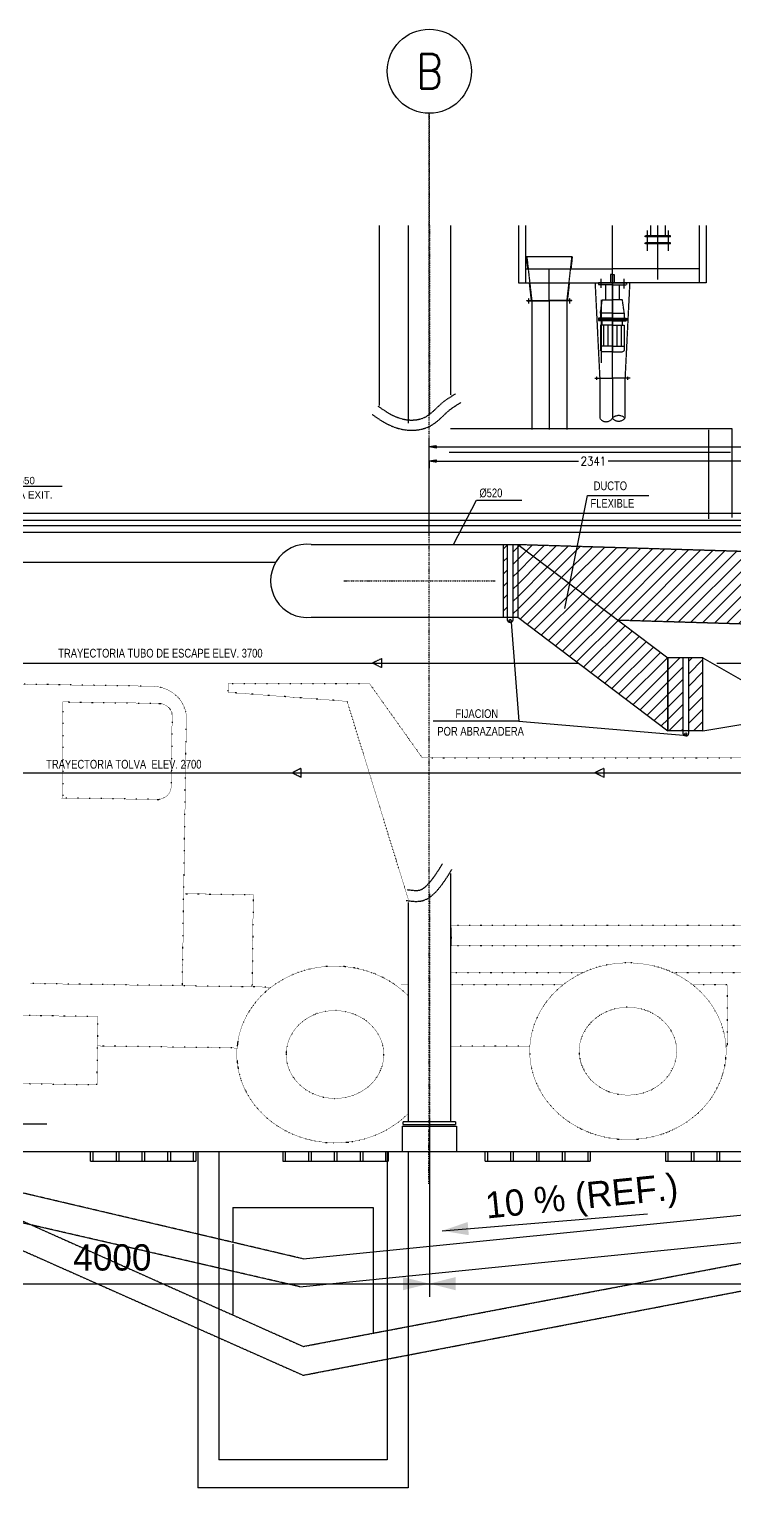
# Model space of a CAD drawing. Extents: x -326402 to 5111156, y -86404 to 1223589.
# Drawn here: x -56351 to -51320, y -40264 to -29859 of the extents above; entities that cross this region are included whole.
import ezdxf
from ezdxf.enums import TextEntityAlignment as Align

# ---------------------------------------------------------------- set-up
doc = ezdxf.new("R2010")
doc.units = 0
doc.header["$LTSCALE"] = 0.5
doc.header["$MEASUREMENT"] = 0
doc.header["$PDMODE"] = 1
for name, pattern in [('ACAD_ISO07W100', [3, 0, -3]), ('CENTER', [2, 1.25, -0.25, 0.25, -0.25]), ('DASHDOT', [25.4, 12.7, -6.35, 0, -6.35]), ('HIDDEN', [9.525, 6.35, -3.175])]:
    doc.linetypes.add(name, pattern=pattern)
for name, color, linetype in [('47', 7, 'Continuous'), ('48', 7, 'Continuous'), ('51', 7, 'Continuous'), ('52', 1, 'Continuous'), ('55', 7, 'Continuous'), ('BCO', 4, 'Continuous'), ('Eje', 1, 'DASHDOT'), ('Texto', 2, 'Continuous'), ('truck', 7, 'ACAD_ISO07W100')]:
    doc.layers.add(name, color=color, linetype=linetype)
doc.styles.add('ROMANS', font='ROMANS.shx', dxfattribs={"width": 0.85})
doc.dimstyles.new('dimescala 25', dxfattribs={"dimscale": 0, "dimtxt": 62.5, "dimasz": 50, "dimexe": 50, "dimexo": 1, "dimgap": 20, "dimtad": 0, "dimtih": 1, "dimtoh": 1, "dimdec": 0, "dimlfac": -1, "dimzin": 4, "dimdsep": 46, "dimtxsty": 'ROMANS', "dimblk": 'PRCLFILL', "dimcen": 0, "dimclrd": 1, "dimclre": 1, "dimclrt": 1, "dimadec": 4, "dimazin": 3, "dimtfac": 1, "dimtdec": 0, "dimtofl": 0, "dimtmove": 0, "dimatfit": 3, "dimldrblk": 'PRCLFILL', "dimfxl": 0, "dimtolj": 1, "dimtzin": 4, "dimarcsym": 0})
doc.dimstyles.get("Standard").update_dxf_attribs({"dimtxt": 0.1, "dimasz": 0.1, "dimexe": 0.18, "dimexo": 0.0625, "dimgap": 0.09, "dimtad": 0, "dimtih": 1, "dimtoh": 1, "dimdec": 4, "dimzin": 0, "dimdsep": 46, "dimtxsty": 'Standard', "dimcen": 0.09, "dimadec": 0, "dimazin": 0, "dimtfac": 1, "dimtdec": 4, "dimtofl": 0, "dimtmove": 0, "dimatfit": 3, "dimfxl": 0, "dimtolj": 1, "dimtzin": 0, "dimarcsym": 0})
pattern_1 = [(45, (599723.583, -141279.92), (-44.194174, 44.194174), [])]

# ---------------------------------------------------------------- blocks, each defined once
blk = doc.blocks.new('017')
at = {"layer": '55', "color": 7, "linetype": 'Continuous'}
for p, q in [((0, 2.5), (0, 8.8375)), ((27.3625, 8.8375), (0, 8.8375)), ((0, 0), (-2.5, 2.5)), ((-2.5, 2.5), (0, 2.5))]:
    blk.add_line(p, q, dxfattribs=at)
for points in [[(0, 0), (0, 2.5), (2.5, 2.5), (0, 0)], [(0, 2.5), (2.5, 2.5), (0, 0), (0, 2.5)]]:
    blk.add_lwpolyline(points, close=True, dxfattribs=at)
for tag in ['TAG00', 'TAG10']:
    blk.add_attdef(tag, text='', height=2.5, dxfattribs=at).set_placement((0, 0), align=Align.MIDDLE)
blk = doc.blocks.new('PRCLFILL')
at = {"ltscale": 20}
for p, q in [((-1, 0.17), (0, 0)), ((-1, -0.17), (-1, 0.17)), ((0, 0), (-1, -0.17))]:
    blk.add_line(p, q, dxfattribs=at)
at = {"color": 0, "ltscale": 20}
for p, q in [((-1, 0.15), (-0.87, 0.15)), ((-1, 0.1), (-0.57, 0.1)), ((-1, 0.05), (-0.27, 0.05)), ((-1, 0), (-0.03, 0)), ((-1, -0.05), (-0.33, -0.05)), ((-1, -0.1), (-0.63, -0.1)), ((-1, -0.15), (-0.93, -0.15))]:
    blk.add_line(p, q, dxfattribs=at)
blk = doc.blocks.new('*D50')
at = {"layer": 'BCO', "color": 1, "linetype": 'Continuous', "lineweight": -2}
for p, q in [((-53499, -33472), (-53499, -32789)), ((-53449, -32839), (-49669, -32839)), ((-47128, -32839), (-49444, -32839)), ((-47078, -33473), (-47078, -32789))]:
    blk.add_line(p, q, dxfattribs=at)
at = {"layer": 'Defpoints', "color": 0, "linetype": 'Continuous'}
for p in [(-53499, -32839), (-53499, -33473), (-47078, -33474)]:
    blk.add_point(p, dxfattribs=at)
at = {"layer": 'BCO', "color": 1, "linetype": 'Continuous', "lineweight": -2, "xscale": 50, "yscale": 50, "zscale": 50, "rotation": 180}
blk.add_blockref('PRCLFILL', (-53499, -32839), dxfattribs=at)
at = {"layer": 'BCO', "color": 1, "linetype": 'Continuous', "lineweight": -2, "xscale": 50, "yscale": 50, "zscale": 50}
blk.add_blockref('PRCLFILL', (-47078, -32839), dxfattribs=at)
at = {"layer": 'BCO', "color": 1, "linetype": 'Continuous', "insert": (-49557, -32839), "char_height": 62.5, "attachment_point": 5, "style": 'ROMANS'}
blk.add_mtext('\\A1;6422', dxfattribs=at)
blk = doc.blocks.new('*D53')
at = {"layer": 'BCO', "color": 1, "linetype": 'Continuous', "lineweight": -2}
for p, q in [((-53499, -32940), (-53499, -32990)), ((-53449, -32940), (-52434, -32940)), ((-51208, -32940), (-52222, -32940)), ((-51158, -32939), (-51158, -32890))]:
    blk.add_line(p, q, dxfattribs=at)
at = {"layer": 'Defpoints', "color": 0, "linetype": 'Continuous'}
for p in [(-53499, -32939), (-53499, -32940), (-51158, -32940)]:
    blk.add_point(p, dxfattribs=at)
at = {"layer": 'BCO', "color": 1, "linetype": 'Continuous', "lineweight": -2, "xscale": 50, "yscale": 50, "zscale": 50, "rotation": 180}
blk.add_blockref('PRCLFILL', (-53499, -32940), dxfattribs=at)
at = {"layer": 'BCO', "color": 1, "linetype": 'Continuous', "lineweight": -2, "xscale": 50, "yscale": 50, "zscale": 50}
blk.add_blockref('PRCLFILL', (-51158, -32940), dxfattribs=at)
at = {"layer": 'BCO', "color": 1, "linetype": 'Continuous', "insert": (-52328, -32940), "char_height": 62.5, "attachment_point": 5, "style": 'ROMANS'}
blk.add_mtext('\\A1;2341', dxfattribs=at)

msp = doc.modelspace()

# ---------------------------------------------------------------- hatches: boundary and pattern name
at = {"layer": 'BCO', "linetype": 'Continuous'}
h = msp.add_hatch(dxfattribs=at)
h.set_pattern_fill('ANSI31', color=1, scale=500, style=0)
h.set_pattern_definition(pattern_1)
h.paths.add_polyline_path([(-52967.8, -34054.3), (-52942, -34054.3), (-52942, -33534.3), (-52967.8, -33534.3)])
h.paths.add_polyline_path([(-52867.8, -33534.3), (-52899.5, -33534.3), (-52899.5, -34054.3), (-52867.8, -34054.3)])
h = msp.add_hatch(dxfattribs=at)
h.set_pattern_fill('ANSI31', color=1, scale=500, style=0)
h.set_pattern_definition(pattern_1)
h.paths.add_polyline_path([(-52867.8, -33534.3), (-52867.8, -34054.3), (-51797.7, -34864), (-51797.7, -34344)])
at = {"layer": 'BCO', "linetype": 'HIDDEN'}
h = msp.add_hatch(dxfattribs=at)
h.set_pattern_fill('ANSI31', color=8, scale=500, style=0)
h.set_pattern_definition(pattern_1)
h.paths.add_polyline_path([(-52867.8, -33534.3), (-52152.2, -34075.8), (-51182.7, -34104.9), (-51182.7, -33584.9)])
at = {"layer": 'BCO', "linetype": 'Continuous'}
h = msp.add_hatch(dxfattribs=at)
h.set_pattern_fill('ANSI31', color=1, scale=500, style=0)
h.set_pattern_definition(pattern_1)
h.paths.add_polyline_path([(-51797.7, -34864), (-51690.9, -34864), (-51690.9, -34344), (-51797.7, -34344)])
h.paths.add_polyline_path([(-51648.4, -34864), (-51547.7, -34864), (-51547.7, -34344), (-51648.4, -34344)])

# ---------------------------------------------------------------- linework, layer by layer
at = {"color": 6, "linetype": 'Continuous'}
msp.add_line((-51522.7, -31260.3), (-51522.7, -31668), dxfattribs=at)
at = {"layer": '47', "color": 8, "linetype": 'HIDDEN'}
for p, q in [((-53854.9, -31260.3), (-53854.9, -32543.7)), ((-53647.7, -31260.3), (-53647.7, -32669)), ((-53347.7, -31260.3), (-53347.7, -32468)), ((-52862.7, -31260.3), (-52862.7, -31668)), ((-52812.7, -31260.3), (-52812.7, -31668)), ((-52192.7, -32348), (-52192.7, -31260.3)), ((-51942.7, -31440.3), (-51942.7, -31296.2)), ((-51920.4, -31260.3), (-51920.4, -31334)), ((-51867.7, -31344), (-51867.7, -31260.3)), ((-51867.7, -31645.8), (-51867.7, -31260.3)), ((-51815.1, -31260.3), (-51815.1, -31334)), ((-51792.7, -31440.3), (-51792.7, -31296.2)), ((-51572.7, -31260.3), (-51572.7, -31668)), ((-51957.7, -31340), (-51957.7, -31334)), ((-51777.7, -31334), (-51957.7, -31334)), ((-51777.7, -31340), (-51957.7, -31340)), ((-51957.7, -31390), (-51957.7, -31384)), ((-51777.7, -31384), (-51957.7, -31384)), ((-51777.7, -31390), (-51957.7, -31390)), ((-51777.7, -31340), (-51777.7, -31334)), ((-51777.7, -31390), (-51777.7, -31384)), ((-52478.7, -31483), (-52806.8, -31483)), ((-52806.8, -31483), (-52797.2, -31568)), ((-52802.7, -31483), (-52767.7, -31794)), ((-52482.7, -31483), (-52517.7, -31794)), ((-52478.7, -31483), (-52488.3, -31568)), ((-52812.7, -31568), (-52400.7, -31568)), ((-52642.7, -31798), (-52642.7, -31568)), ((-52400.7, -31568), (-52192.7, -31568)), ((-52206.7, -31608), (-52206.7, -31668)), ((-52192.7, -31608), (-52206.7, -31608)), ((-51984.7, -31568), (-52192.7, -31568)), ((-52192.7, -31608), (-52192.7, -32160)), ((-52192.7, -31608), (-52178.7, -31608)), ((-52178.7, -31608), (-52178.7, -31668)), ((-51572.7, -31568), (-51984.7, -31568)), ((-52862.7, -31668), (-52192.7, -31668)), ((-52785.9, -31668), (-52771.7, -31794.4)), ((-52499.5, -31668), (-52513.8, -31794.4)), ((-52316.3, -31668), (-52282.7, -32348)), ((-52292.7, -31668), (-52292.7, -31682)), ((-52192.7, -31668), (-52292.7, -31668)), ((-52192.7, -31682), (-52292.7, -31682)), ((-52275.2, -31640.2), (-52275.2, -31705.3)), ((-52241.6, -31682), (-52241.6, -31790)), ((-52192.7, -31668), (-52092.7, -31668)), ((-51522.7, -31668), (-52192.7, -31668)), ((-52192.7, -31682), (-52092.7, -31682)), ((-52143.9, -31682), (-52143.9, -31790)), ((-52110.2, -31640.2), (-52110.2, -31708)), ((-52069.2, -31668), (-52102.7, -32348)), ((-52092.7, -31668), (-52092.7, -31682)), ((-52803.7, -31794), (-52642.7, -31794)), ((-52803.7, -31798), (-52803.7, -31794)), ((-52803.7, -31798), (-52642.7, -31798)), ((-52794.2, -31798), (-52794.2, -31794)), ((-52788.7, -31815.7), (-52788.7, -31777.1)), ((-52783.2, -31794), (-52783.2, -31798)), ((-52767.7, -31794), (-52767.7, -32714)), ((-52642.7, -31794), (-52642.7, -32714)), ((-52481.7, -31794), (-52642.7, -31794)), ((-52481.7, -31798), (-52642.7, -31798)), ((-52517.7, -31794), (-52517.7, -32714)), ((-52502.2, -31794), (-52502.2, -31798)), ((-52496.7, -31815.7), (-52496.7, -31777.1)), ((-52491.2, -31798), (-52491.2, -31794)), ((-52481.7, -31798), (-52481.7, -31794)), ((-52277.9, -31885), (-52264.6, -31790)), ((-52272.7, -31789), (-52272.7, -32239)), ((-52264.6, -31790), (-52192.7, -31790)), ((-52120.9, -31790), (-52192.7, -31790)), ((-52107.6, -31885), (-52120.9, -31790)), ((-52292.7, -31920), (-52292.7, -31940)), ((-52192.7, -31920), (-52292.7, -31920)), ((-52192.7, -31930), (-52292.7, -31930)), ((-52192.7, -31940), (-52292.7, -31940)), ((-52277.9, -31885), (-52277.9, -31920)), ((-52192.7, -31885), (-52277.9, -31885)), ((-52265.1, -31969.3), (-52265.1, -31940)), ((-52192.7, -31885), (-52107.6, -31885)), ((-52192.7, -31920), (-52092.7, -31920)), ((-52192.7, -31930), (-52092.7, -31930)), ((-52192.7, -31940), (-52092.7, -31940)), ((-52120.4, -31969.3), (-52120.4, -31940)), ((-52107.6, -31885), (-52107.6, -31920)), ((-52092.7, -31920), (-52092.7, -31940)), ((-52277.7, -31969.3), (-52277.7, -32145)), ((-52192.7, -31969.3), (-52277.7, -31969.3)), ((-52256, -31969.3), (-52256, -32120)), ((-52224.7, -31969.3), (-52224.7, -32120)), ((-52192.7, -31969.3), (-52107.7, -31969.3)), ((-52160.8, -31969.3), (-52160.8, -32120)), ((-52129.5, -31969.3), (-52129.5, -32120)), ((-52107.7, -31969.3), (-52107.7, -32145)), ((-52192.7, -32120), (-52277.7, -32120)), ((-52192.7, -32120), (-52107.7, -32120)), ((-52192.7, -32160), (-52262.7, -32160)), ((-52192.7, -32160), (-52122.7, -32160)), ((-52318.7, -32348), (-52192.7, -32348)), ((-52303.7, -32361.5), (-52303.7, -32336)), ((-52282.7, -32344), (-52282.7, -32633.7)), ((-52192.7, -32344), (-52192.7, -32633.7)), ((-52066.7, -32348), (-52192.7, -32348)), ((-52102.7, -32344), (-52102.7, -32633.7)), ((-52081.7, -32361.5), (-52081.7, -32336)), ((-53347.7, -32707.6), (-51340.3, -32707.6)), ((-51508.3, -32716.9), (-51508.3, -33351.9)), ((-51340.3, -32707.6), (-51340.3, -33342.5)), ((-53357.1, -32875.7), (-51349.6, -32875.7)), ((-54594.5, -33664), (-57094.9, -33664)), ((-53347.7, -35881.6), (-53347.7, -37652.3)), ((-53647.7, -36088.5), (-53647.7, -37652.3)), ((-53688.5, -37864), (-53688.5, -37684.1)), ((-53688.5, -37684.1), (-53304.8, -37684.1)), ((-53304.8, -37684.1), (-53304.8, -37864)), ((-57884.8, -37864), (-47311.1, -37864)), ((-55915.6, -37864), (-55163.2, -37864)), ((-55915.6, -37864), (-55915.6, -37935.4)), ((-55897, -37864), (-55897, -37935.4)), ((-55731.4, -37864), (-55731.4, -37935.4)), ((-55712.8, -37864), (-55712.8, -37935.4)), ((-55547.8, -37864), (-55547.8, -37935.4)), ((-55529.2, -37864), (-55529.2, -37935.4)), ((-55363.6, -37864), (-55363.6, -37935.4)), ((-55344.4, -37864), (-55344.4, -37935.4)), ((-55181.8, -37864), (-55181.8, -37935.4)), ((-55163.2, -37864), (-55163.2, -37935.4)), ((-55147.7, -37864), (-55147.7, -38661.6)), ((-54997.7, -37864), (-54997.7, -38693.6)), ((-54543.2, -37864), (-53790.8, -37864)), ((-54543.2, -37864), (-54543.2, -37935.4)), ((-54524.6, -37864), (-54524.6, -37935.4)), ((-54359, -37864), (-54359, -37935.4)), ((-54340.4, -37864), (-54340.4, -37935.4)), ((-54175.4, -37864), (-54175.4, -37935.4)), ((-54156.8, -37864), (-54156.8, -37935.4)), ((-53991.2, -37864), (-53991.2, -37935.4)), ((-53972, -37864), (-53972, -37935.4)), ((-53809.4, -37864), (-53809.4, -37935.4)), ((-53797.7, -37864), (-53797.7, -38765.7)), ((-53790.8, -37864), (-53790.8, -37935.4)), ((-53647.7, -37864), (-53647.7, -38749.7)), ((-53102.2, -37864), (-52349.8, -37864)), ((-53102.2, -37864), (-53102.2, -37935.4)), ((-53083.6, -37864), (-53083.6, -37935.4)), ((-52918, -37864), (-52918, -37935.4)), ((-52899.4, -37864), (-52899.4, -37935.4)), ((-52734.4, -37864), (-52734.4, -37935.4)), ((-52715.8, -37864), (-52715.8, -37935.4)), ((-52550.2, -37864), (-52550.2, -37935.4)), ((-52531, -37864), (-52531, -37935.4)), ((-52368.4, -37864), (-52368.4, -37935.4)), ((-52349.8, -37864), (-52349.8, -37935.4)), ((-51814.7, -37864), (-51062.3, -37864)), ((-51814.7, -37864), (-51814.7, -37935.4)), ((-51796.1, -37864), (-51796.1, -37935.4)), ((-51630.5, -37864), (-51630.5, -37935.4)), ((-51611.9, -37864), (-51611.9, -37935.4)), ((-51446.9, -37864), (-51446.9, -37935.4)), ((-51428.3, -37864), (-51428.3, -37935.4)), ((-57341.4, -37939), (-54397.7, -39255.3)), ((-54397.7, -38630.7), (-57341.4, -37939)), ((-55163.2, -37935.4), (-55915.6, -37935.4)), ((-53790.8, -37935.4), (-54543.2, -37935.4)), ((-52349.8, -37935.4), (-53102.2, -37935.4)), ((-51062.3, -37935.4), (-51814.7, -37935.4)), ((-54397.7, -39255.3), (-47690.6, -37983.6)), ((-54422.3, -38829.2), (-57501.4, -38120.7)), ((-57376.6, -38136.1), (-54397.7, -39460.8)), ((-54397.7, -39460.8), (-47690.6, -38170.7)), ((-54897.7, -38525.6), (-54897.7, -39025.8)), ((-53897.7, -38580.5), (-53897.7, -39157.8))]:
    msp.add_line(p, q, dxfattribs=at)
at = {"layer": '47', "color": 7, "linetype": 'Continuous'}
msp.add_line((-46758.2, -33314), (-57884.8, -33314), dxfattribs=at)
at = {"layer": '47', "color": 8, "linetype": 'Continuous'}
for p, q in [((-51097.6, -33364), (-57072.2, -33364)), ((-57884.8, -33447), (-48017.2, -33447)), ((-57075.3, -33400.3), (-51088.3, -33400.3)), ((-54397.7, -38630.7), (-47497.7, -37939)), ((-54422.3, -38829.2), (-47307, -38115.9)), ((-54897.7, -38264), (-54897.7, -38509.6)), ((-53897.7, -38264), (-53897.7, -38580.5)), ((-55147.7, -38665.6), (-55147.7, -40264)), ((-54997.7, -38685.6), (-54997.7, -40064)), ((-53797.7, -38765.7), (-53797.7, -40064)), ((-53647.7, -38749.7), (-53647.7, -40264)), ((-53797.7, -40064), (-54997.7, -40064)), ((-53647.7, -40264), (-55147.7, -40264))]:
    msp.add_line(p, q, dxfattribs=at)
at = {"layer": '47', "color": 4, "linetype": 'Continuous'}
for p, q in [((-57884.8, -34381), (-52436.1, -34381)), ((-57884.8, -35164), (-46444.2, -35164))]:
    msp.add_line(p, q, dxfattribs=at)
at = {"layer": '47', "color": 1, "linetype": 'Continuous'}
msp.add_line((-51447.7, -34381), (-49888.3, -34381), dxfattribs=at)
at = {"layer": '47', "color": 9, "linetype": 'Continuous'}
msp.add_line((-54897.7, -38264), (-53897.7, -38264), dxfattribs=at)
at = {"layer": '47', "color": 8, "linetype": 'HIDDEN'}
for centre, radius, start, end in [((-52237.7, -32606.1), 52.8, 211.49717, 328.50284), ((-52147.7, -32680.8), 65.1, 46.30564, 133.69435), ((-52147.7, -32596.7), 58.3, 219.45565, 320.54435)]:
    msp.add_arc(centre, radius, start, end, dxfattribs=at)
at = {"layer": '47', "color": 8, "linetype": 'HIDDEN', "extrusion": (0, 0, -1)}
for centre, start_param, end_param in [((-52262.7, -32145), 3.1415909, 4.7123872), ((-52122.7, -32145), 1.5707981, 3.1415944)]:
    msp.add_ellipse(centre, major_axis=(0, 15), ratio=0.9999998, start_param=start_param, end_param=end_param, dxfattribs=at)
at = {"layer": '47', "color": 8, "linetype": 'HIDDEN'}
for points in [[(-53863.9, -32547.7), (-53691.7, -32638.7), (-53533, -32628.6), (-53401.3, -32520.7), (-53310.2, -32460)], [(-53663.9, -36074.3), (-53542.1, -36074.3), (-53423, -35980.3), (-53337.2, -35853)]]:
    msp.add_spline(points, degree=3, dxfattribs=at)
for points, knots in [([(-53905.4, -32607.5), (-53896.5, -32613.7), (-53887.4, -32620), (-53868.7, -32632.7), (-53859.1, -32639.1), (-53839.2, -32651.8), (-53829, -32658), (-53807.9, -32670.1), (-53796.9, -32675.9), (-53774.1, -32686.9), (-53762.3, -32692), (-53737.7, -32701.3), (-53724.9, -32705.4), (-53708.9, -32709.5), (-53706.3, -32710.2), (-53700.9, -32711.4), (-53698.2, -32712), (-53690.1, -32713.7), (-53684.6, -32714.7), (-53668.1, -32717.4), (-53657, -32718.6), (-53634.6, -32720.1), (-53623.2, -32720.3), (-53600.5, -32719.5), (-53589.1, -32718.5), (-53566.2, -32715.1), (-53554.8, -32712.8), (-53532.2, -32706.6), (-53520.9, -32702.8), (-53508, -32697.2), (-53506.1, -32696.4), (-53502.7, -32694.8), (-53501.2, -32694.1), (-53498.2, -32692.7), (-53496.7, -32691.9), (-53492.3, -32689.7), (-53489.4, -32688.1), (-53480.9, -32683.4), (-53475.5, -32680.1), (-53465, -32673.3), (-53460, -32669.8), (-53447.7, -32660.8), (-53440.7, -32655.1), (-53427.3, -32643.8), (-53421, -32638.1), (-53409, -32627), (-53403.2, -32621.5), (-53392.1, -32610.8), (-53386.8, -32605.7), (-53376.5, -32595.9), (-53371.5, -32591.2), (-53365, -32585.4), (-53363.4, -32584), (-53360.5, -32581.5), (-53359.2, -32580.4), (-53357.1, -32578.6), (-53356.3, -32578), (-53354.9, -32576.8), (-53354.3, -32576.3), (-53353.1, -32575.3), (-53352.5, -32574.8), (-53350.7, -32573.3), (-53349.4, -32572.4), (-53345.6, -32569.4), (-53343, -32567.5), (-53335.1, -32561.7), (-53329.6, -32557.8), (-53315.7, -32548.5), (-53307, -32543), (-53289.9, -32532.6), (-53281.5, -32527.7), (-53273, -32522.6)], [0, 0, 0, 0, 32.1780695, 32.1780695, 64.3561389, 64.3561389, 96.5342084, 96.5342084, 128.7122779, 128.7122779, 160.8903474, 160.8903474, 193.0684168, 193.0684168, 199.5129229, 199.5129229, 205.9574289, 205.9574289, 218.846441, 218.846441, 244.6244651, 244.6244651, 270.4024892, 270.4024892, 296.1805134, 296.1805134, 321.9585375, 321.9585375, 347.7365616, 347.7365616, 352.159601, 352.159601, 355.7331692, 355.7331692, 359.3067374, 359.3067374, 366.4538737, 366.4538737, 380.7481464, 380.7481464, 395.0424191, 395.0424191, 417.2259589, 417.2259589, 439.4094986, 439.4094986, 461.5930384, 461.5930384, 483.7765782, 483.7765782, 505.960118, 505.960118, 513.4199999, 513.4199999, 519.4525543, 519.4525543, 523.2611951, 523.2611951, 526.1764219, 526.1764219, 529.0916487, 529.0916487, 534.9221023, 534.9221023, 546.5830094, 546.5830094, 569.9048238, 569.9048238, 603.7251766, 603.7251766, 633.6207082, 633.6207082, 633.6207082, 633.6207082]), ([(-53653.8, -35997), (-53646.1, -35998), (-53638.7, -35999), (-53624.7, -36000.6), (-53618, -36001.3), (-53605.5, -36002.3), (-53599.7, -36002.6), (-53590, -36002.8), (-53585.9, -36002.7), (-53578.5, -36002.2), (-53575.2, -36001.8), (-53569.7, -36000.9), (-53567.5, -36000.4), (-53565, -35999.8), (-53564.6, -35999.7), (-53563.2, -35999.3), (-53562.3, -35999), (-53560.5, -35998.3), (-53559.5, -35998), (-53556.6, -35996.8), (-53554.6, -35995.9), (-53550.3, -35993.8), (-53548.1, -35992.5), (-53542.4, -35989.1), (-53538.9, -35986.7), (-53531.5, -35981.1), (-53527.7, -35978), (-53519.9, -35971.1), (-53515.9, -35967.4), (-53508, -35959.4), (-53504, -35955.1), (-53496, -35946.2), (-53492, -35941.5), (-53485.4, -35933.4), (-53482.7, -35930.1), (-53475.1, -35920.5), (-53470.3, -35914.1), (-53456.9, -35895.7), (-53448.5, -35883.4), (-53432, -35858.1), (-53423.9, -35845.1), (-53411.7, -35825.4), (-53407.7, -35818.9), (-53403.7, -35812.3)], [0, 0, 0, 0, 22.2457351, 22.2457351, 44.4914702, 44.4914702, 66.7372054, 66.7372054, 84.9992514, 84.9992514, 103.2612975, 103.2612975, 118.2468133, 118.2468133, 121.704845, 121.704845, 128.6209084, 128.6209084, 135.5369718, 135.5369718, 149.3690986, 149.3690986, 163.2012254, 163.2012254, 183.7977394, 183.7977394, 204.3942535, 204.3942535, 224.9907675, 224.9907675, 245.5872816, 245.5872816, 266.1837956, 266.1837956, 280.1843643, 280.1843643, 306.355791, 306.355791, 354.9127226, 354.9127226, 403.4696543, 403.4696543, 427.0522857, 427.0522857, 427.0522857, 427.0522857])]:
    msp.add_open_spline(points, degree=3, knots=knots, dxfattribs=at)
msp.add_3dface([(-53685.7, -37672.3), (-53308.2, -37672.3), (-53308.2, -37652.3), (-53685.7, -37652.3)], dxfattribs=at)
at = {"layer": '51', "color": 8, "linetype": 'Continuous'}
for p, q in [((-53497.7, -37628.4), (-53497.7, -38901.6)), ((-53497.7, -38322.1), (-53497.7, -38901.6)), ((-53407.2, -38430.3, -0.1), (-51942, -38308.9, -0.1)), ((-57497.7, -38807.9), (-53497.7, -38807.9)), ((-53497.7, -38807.9), (-47497.7, -38807.9))]:
    msp.add_line(p, q, dxfattribs=at)
for points in [[(-53216.4, -38461.6, -0.1), (-53407.2, -38430.3, -0.1), (-53224.2, -38368.1, -0.1)], [(-53685.2, -38761), (-53497.7, -38807.9), (-53685.2, -38854.7)], [(-53310.2, -38854.7), (-53497.7, -38807.9), (-53310.2, -38761)]]:
    msp.add_solid(points, dxfattribs=at)
at = {"layer": '52', "color": 132, "linetype": 'DASHDOT'}
msp.add_line((-53497.4, -32610.7), (-53497.5, -30459.1), dxfattribs=at)
at = {"layer": '52', "color": 7, "linetype": 'DASHDOT'}
msp.add_line((-53497.7, -31260.3), (-53497.7, -32610.9), dxfattribs=at)
at = {"layer": '52', "color": 8, "linetype": 'DASHDOT'}
msp.add_line((-53497.7, -36028), (-53497.7, -38762), dxfattribs=at)
at = {"layer": 'BCO', "color": 2}
for p, q in [((-54339.9, -33534.3), (-52867.8, -33534.3)), ((-54339.9, -34054.3), (-52867.8, -34054.3)), ((-51547.7, -34344), (-51797.7, -34344)), ((-51797.7, -34864), (-51797.7, -34344)), ((-51547.7, -34344), (-51247.7, -34514)), ((-51547.7, -34864), (-51547.7, -34344)), ((-51547.7, -34864), (-51247.7, -34814)), ((-51547.7, -34864), (-51797.7, -34864))]:
    msp.add_line(p, q, dxfattribs=at)
at = {"layer": 'BCO', "color": 1, "linetype": 'Continuous'}
for p, q in [((-52967.8, -34054.3), (-52967.8, -33534.3)), ((-52942, -33534.3), (-52942, -34071.7)), ((-52899.5, -34072.2), (-52899.5, -33534.3)), ((-53839.1, -34349.1), (-53839.1, -34413)), ((-51690.9, -34344), (-51690.9, -34881.3)), ((-51648.4, -34881.9), (-51648.4, -34344)), ((-52858.5, -34796.2), (-51660.1, -34897.9)), ((-54413.3, -35132), (-54413.3, -35195.9)), ((-52254.1, -35132), (-52254.1, -35195.9))]:
    msp.add_line(p, q, dxfattribs=at)
at = {"layer": 'BCO', "color": 7, "linetype": 'Continuous'}
for p, q in [((-52867.8, -33534.3), (-52867.8, -34054.3)), ((-51797.7, -34344), (-51797.7, -34864))]:
    msp.add_line(p, q, dxfattribs=at)
at = {"layer": 'BCO', "color": 8, "linetype": 'HIDDEN'}
for p, q in [((-52867.8, -33534.3), (-50882, -33594)), ((-50882, -34114), (-52152.2, -34075.8))]:
    msp.add_line(p, q, dxfattribs=at)
at = {"layer": 'BCO', "color": 1, "linetype": 'DASHDOT'}
msp.add_line((-54106.3, -33794.3), (-53027.8, -33794.3), dxfattribs=at)
at = {"layer": 'BCO', "color": 1, "linetype": 'CENTER'}
for p, q in [((-53839.1, -34349.1), (-53902.6, -34381)), ((-53839.1, -34413), (-53902.6, -34381)), ((-54413.3, -35132), (-54476.8, -35164)), ((-54413.3, -35195.9), (-54476.8, -35164)), ((-52254.1, -35132), (-52317.6, -35164)), ((-52254.1, -35195.9), (-52317.6, -35164))]:
    msp.add_line(p, q, dxfattribs=at)
at = {"layer": 'BCO', "color": 0}
msp.add_line((-51797.7, -34344), (-51797.7, -34864), dxfattribs=at)
at = {"layer": 'BCO', "color": 2}
for points in [[(-52867.8, -33534.3), (-51797.7, -34344)], [(-52867.8, -34054.3), (-51797.7, -34864)]]:
    msp.add_lwpolyline(points, dxfattribs=at)
at = {"layer": 'BCO', "color": 1, "linetype": 'Continuous'}
for centre in [(-52920.6, -34076), (-51669.5, -34885.6)]:
    msp.add_circle(centre, 7.1, dxfattribs=at)
at = {"layer": 'BCO', "color": 2}
msp.add_arc((-54367.8, -33794.3), 261.5, 83.86019, 276.13981, dxfattribs=at)
at = {"layer": 'BCO', "color": 1, "linetype": 'Continuous'}
for centre in [(-52920.7, -34069), (-51669.6, -34878.6)]:
    msp.add_arc(centre, 21.5, 187.21026, 351.24738, dxfattribs=at)
at = {"layer": 'Eje', "color": 8}
msp.add_line((-53500.2, -38096), (-53498.8, -30459.1), dxfattribs=at)
at = {"layer": 'Texto'}
msp.add_circle((-53497.9, -30159.1), 300, dxfattribs=at)
at = {"layer": 'truck', "color": 8}
for p, q in [((-54932.9, -34589.7), (-54932.9, -34527.5)), ((-54932.9, -34527.5), (-53924.2, -34527.5)), ((-53924.2, -34527.5), (-53549.2, -35055.7)), ((-54083.3, -34653.9), (-54932.9, -34589.7)), ((-56110.3, -34657.8), (-56110.3, -35343.7)), ((-53903.3, -35237.8), (-54083.3, -34653.9)), ((-53549.2, -35055.7), (-51236.5, -35055.7)), ((-53647.7, -36066.6), (-53903.3, -35237.8)), ((-51236.5, -36253.9), (-53347.7, -36253.9)), ((-51236.5, -36589.9), (-51760, -36589.9)), ((-54624.7, -36692.4), (-56342, -36666.6)), ((-53647.7, -36675.6), (-53699.2, -36675.6)), ((-52543.2, -36675.6), (-53347.7, -36675.6)), ((-51374.4, -36675.6), (-51620.4, -36675.6)), ((-54868.7, -37126.9), (-55863.4, -37112)), ((-52780.7, -37113.7), (-53347.7, -37113.7))]:
    msp.add_line(p, q, dxfattribs=at)
for points in [[(-55476.8, -34545.8), (-57656.9, -34513.1, 0.318808), (-57666.4, -34519.7), (-58069, -35618)], [(-55230.2, -34774.6, 0.0544329), (-55234.4, -34730.6, 0.0535054), (-55248, -34688.2, 0.051871), (-55270.5, -34648.9, 0.0498784), (-55301, -34614.4, 0.0478855), (-55338.5, -34585.8, 0.0461792), (-55381.4, -34564.4, 0.0449525), (-55428.1, -34550.9, 0.0443151), (-55476.8, -34545.8, 0.0443151)], [(-55339.1, -35265.2, -0.0544329), (-55341.3, -35282.7, -0.0535054), (-55347.3, -35299.5, -0.051871), (-55356.7, -35314.9, -0.0498784), (-55369.4, -35328.4, -0.0478855), (-55384.7, -35339.4, -0.0461792), (-55402.1, -35347.4, -0.0449525), (-55420.9, -35352.3, -0.0443151), (-55440.5, -35353.7, -0.0443151)], [(-53647.7, -36755.4, 0.0113095), (-53668.8, -36735, 0.0478855), (-53773.7, -36655.1, 0.0461792), (-53893.9, -36595, 0.0449525), (-54024.6, -36557.2, 0.0443151), (-54161, -36543.1, 0.0443151), (-54297.7, -36553.1, 0.0449525), (-54429.6, -36587, 0.0461792), (-54551.4, -36643.4, 0.0478855), (-54658.7, -36720.1, 0.0498784), (-54747.2, -36814.3, 0.051871), (-54813.5, -36922.2, 0.0535054), (-54855.1, -37039.8, 0.0544329), (-54870.4, -37162.5, 0.0544329), (-54858.8, -37285.6, 0.0535054), (-54820.7, -37404.4, 0.051871), (-54757.6, -37514.2, 0.0498784), (-54672, -37611, 0.0478855), (-54567.1, -37690.9, 0.0461792), (-54447, -37751, 0.0449525), (-54316.2, -37788.8, 0.0443151), (-54179.9, -37802.9, 0.0443151), (-54043.2, -37792.9, 0.0449525), (-53911.3, -37759, 0.0461792), (-53789.4, -37702.6, 0.0478855), (-53682.2, -37625.8, 0.0181915), (-53647.7, -37593.5, 0.0181915)]]:
    msp.add_lwpolyline(points, format="xyb", dxfattribs=at)
for points in [[(-56110.3, -34657.8), (-55430.2, -34668)], [(-55331.6, -34759.5), (-55339.1, -35265.2)], [(-55258.8, -36682.9), (-55230.2, -34774.6)], [(-55440.5, -35353.7), (-56120.6, -35343.5)], [(-55237.7, -36025.9), (-54752.5, -36033.2), (-54762.4, -36690.3)], [(-51236.5, -36397.2), (-53339.8, -36397.2), (-53339.8, -36268.8)], [(-52403.6, -36589.9), (-53347.7, -36589.9)], [(-51374.4, -36675.6), (-51374.4, -37113.7), (-51382.9, -37113.7)], [(-57157.8, -36883), (-57165.1, -37368.7), (-55867.5, -37388.2), (-55860.3, -36902.5), (-57157.8, -36883)]]:
    msp.add_lwpolyline(points, dxfattribs=at)
at = {"layer": 'truck', "color": 8, "extrusion": (0, 0, -1)}
msp.add_lwpolyline([(55430.2, -34668, 0.0443151), (55410.7, -34670, 0.0449525), (55392, -34675.4, 0.0461792), (55374.9, -34684, 0.0478855), (55359.9, -34695.4, 0.0498784), (55347.7, -34709.2, 0.051871), (55338.7, -34724.9, 0.0535054), (55333.2, -34741.9, 0.0544329), (55331.6, -34759.5, 0.0544329)], format="xyb", dxfattribs=at)
at = {"layer": 'truck', "color": 8}
for centre, radius, start, end in [((-52081.9, -37294.3), 774.9, 89.99077, 100.14041), ((-52081.7, -37294.3), 774.9, 79.85959, 90.00923), ((-52095.7, -37250.2), 728.6, 110.40235, 120.97834), ((-52085, -37278.2), 758.6, 100.12259, 110.41801), ((-52078.6, -37278.2), 758.6, 69.58199, 79.87741), ((-52067.9, -37250.2), 728.6, 59.02166, 69.59765), ((-52143, -37186.8), 649.2, 131.92848, 143.35031), ((-52115.6, -37217.2), 690.1, 120.9669, 131.93306), ((-52048, -37217.2), 690.1, 48.06694, 59.0331), ((-52020.6, -37186.8), 649.2, 36.64969, 48.07152), ((-52172.6, -37164.7), 612.2, 143.35522, 155.23252), ((-51991, -37164.7), 612.2, 24.76748, 36.64478), ((-54187.8, -37206.5), 342.9, 120.1079, 131.07406), ((-54178.1, -37223), 362.1, 109.54335, 120.11934), ((-54173, -37237), 377, 99.26359, 109.55901), ((-54171.6, -37245), 385.1, 89.13177, 99.28141), ((-54171.5, -37245), 385.1, 79.00059, 89.15023), ((-54169.8, -37237), 377, 68.72299, 79.01841), ((-54164.3, -37223.2), 362.1, 58.16266, 68.73865), ((-54154.1, -37207), 342.9, 47.20794, 58.1741), ((-52197.8, -37152.9), 584.4, 155.24809, 167.49894), ((-52112.2, -37168), 322.6, 131.92848, 143.35031), ((-52098.6, -37183.1), 342.9, 120.9669, 131.93306), ((-52088.7, -37199.4), 362.1, 110.40235, 120.97834), ((-52083.4, -37213.4), 377, 100.12259, 110.41801), ((-52081.9, -37221.4), 385.1, 89.99077, 100.14041), ((-52081.7, -37221.4), 385.1, 79.85959, 90.00923), ((-52080.2, -37213.4), 377, 69.58199, 79.87741), ((-52074.9, -37199.4), 362.1, 59.02166, 69.59765), ((-52065, -37183.1), 342.9, 48.06694, 59.0331), ((-52051.4, -37168), 322.6, 36.64969, 48.07152), ((-51965.8, -37152.9), 584.4, 12.50106, 24.75191), ((-54215.7, -37180), 304.2, 142.49622, 154.37352), ((-54201.1, -37191.2), 322.6, 131.06948, 142.49131), ((-54140.3, -37192.1), 322.6, 35.79069, 47.21252), ((-54125.4, -37181.3), 304.2, 23.90848, 35.78578), ((-52212.3, -37149.5), 569.5, 167.52329, 179.9861), ((-52139.4, -37151.1), 290.4, 155.24809, 167.49894), ((-52126.9, -37157), 304.2, 143.35522, 155.23252), ((-52036.7, -37157), 304.2, 24.76748, 36.64478), ((-52024.1, -37151.1), 290.4, 12.50106, 24.75191), ((-51951.3, -37149.5), 569.5, 0.0139, 12.47671), ((-54235.3, -37172.1), 283, 166.66429, 179.1271), ((-54228.1, -37173.9), 290.4, 154.38909, 166.63994), ((-54112.8, -37175.6), 290.4, 11.64206, 23.89291), ((-54105.6, -37174), 283, 359.1549, 11.61771), ((-52146.6, -37149.4), 283, 167.52329, 179.9861), ((-52017, -37149.4), 283, 0.0139, 12.47671), ((-54235.3, -37171.9), 283, 179.1549, 191.61771), ((-54228.1, -37170.3), 290.4, 191.64206, 203.89291), ((-54112.8, -37172.1), 290.4, 334.38909, 346.63994), ((-54105.6, -37173.9), 283, 346.66429, 359.1271), ((-52212.3, -37149.2), 569.5, 180.0139, 192.47671), ((-52146.6, -37149.3), 283, 180.0139, 192.47671), ((-52139.4, -37147.5), 290.4, 192.50106, 204.75191), ((-52024.1, -37147.5), 290.4, 335.24809, 347.49894), ((-52017, -37149.3), 283, 347.52329, 359.9861), ((-51951.3, -37149.2), 569.5, 347.52329, 359.9861), ((-54215.5, -37164.7), 304.2, 203.90848, 215.78578), ((-54200.6, -37153.9), 322.6, 215.79069, 227.21252), ((-54139.8, -37154.8), 322.6, 311.06948, 322.49131), ((-54125.2, -37166), 304.2, 322.49622, 334.37352), ((-52197.8, -37145.7), 584.4, 192.50106, 204.75191), ((-52126.9, -37141.7), 304.2, 204.76748, 216.64478), ((-52112.2, -37130.7), 322.6, 216.64969, 228.07152), ((-52051.4, -37130.7), 322.6, 311.92848, 323.35031), ((-52036.7, -37141.7), 304.2, 323.35522, 335.23252), ((-51965.8, -37145.7), 584.4, 335.24809, 347.49894), ((-54186.7, -37139), 342.9, 227.20794, 238.1741), ((-54176.6, -37122.8), 362.1, 238.16266, 248.73865), ((-54162.8, -37123), 362.1, 289.54335, 300.11934), ((-54153.1, -37139.5), 342.9, 300.1079, 311.07406), ((-52172.6, -37133.9), 612.2, 204.76748, 216.64478), ((-52098.6, -37115.6), 342.9, 228.06694, 239.0331), ((-52088.7, -37099.2), 362.1, 239.02166, 249.59765), ((-52083.4, -37085.3), 377, 249.58199, 259.87741), ((-52081.9, -37077.3), 385.1, 259.85959, 270.00923), ((-52081.7, -37077.3), 385.1, 269.99077, 280.14041), ((-52080.2, -37085.3), 377, 280.12259, 290.41801), ((-52074.9, -37099.2), 362.1, 290.40235, 300.97834), ((-52065, -37115.6), 342.9, 300.9669, 311.93306), ((-51991, -37133.9), 612.2, 323.35522, 335.23252), ((-54171.1, -37108.9), 377, 248.72299, 259.01841), ((-54169.4, -37101), 385.1, 259.00059, 269.15023), ((-54169.3, -37101), 385.1, 269.13177, 279.28141), ((-54167.9, -37109), 377, 279.26359, 289.55901), ((-52143, -37111.8), 649.2, 216.64969, 228.07152), ((-52020.6, -37111.8), 649.2, 311.92848, 323.35031), ((-52115.6, -37081.4), 690.1, 228.06694, 239.0331), ((-52048, -37081.4), 690.1, 300.9669, 311.93306), ((-52095.7, -37048.5), 728.6, 239.02166, 249.59765), ((-52085, -37020.5), 758.6, 249.58199, 259.87741), ((-52081.9, -37004.4), 774.9, 259.85959, 270.00923), ((-52081.7, -37004.4), 774.9, 269.99077, 280.14041), ((-52078.6, -37020.5), 758.6, 280.12259, 290.41801), ((-52067.9, -37048.5), 728.6, 290.40235, 300.97834)]:
    msp.add_arc(centre, radius, start, end, dxfattribs=at)

# ---------------------------------------------------------------- block references
at = {"layer": '55', "color": 7, "linetype": 'Continuous'}
ref = msp.add_blockref('017', (-56689.7, -33306.2, 0), dxfattribs=dict(at, xscale=21, yscale=21, zscale=21))
ref.add_attrib('TAG00', 'EL. 4550', dxfattribs={"color": 7, "linetype": 'Continuous', "height": 52.47}).set_placement((-56450.6, -33078.8), align=Align.MIDDLE)
ref.add_attrib('TAG10', 'N.VIGA EXIT.', dxfattribs={"color": 7, "linetype": 'Continuous', "height": 52.465}).set_placement((-56401.1, -33181.6), align=Align.MIDDLE)
at = {"layer": '55', "color": 1, "linetype": 'Continuous'}
ref = msp.add_blockref('017', (-56799.5, -37856.3, 0), dxfattribs=dict(at, xscale=21, yscale=21, zscale=21))
ref.add_attrib('TAG00', 'EL. 8700', dxfattribs={"color": 7, "linetype": 'Continuous', "height": 52.47}).set_placement((-56560.4, -37629), align=Align.MIDDLE)

# ---------------------------------------------------------------- texts
at = {"layer": '47', "color": 8, "linetype": 'HIDDEN'}
msp.add_text('4000', height=187.5, dxfattribs=at).set_placement((-56036.7, -38620.4), align=Align.MIDDLE_LEFT)
at = {"layer": '48', "color": 8, "linetype": 'Continuous'}
msp.add_text('10 % (REF.)', height=187.5, rotation=5.72481, dxfattribs=at).set_placement((-53107.3, -38156.6), align=Align.TOP_LEFT)
at = {"layer": 'BCO', "color": 1, "width": 0.8}
for s, p in [('DUCTO ', (-52197.5, -33116.2)), ('%%c520', (-53058.8, -33166.9)), ('FLEXIBLE', (-52192.5, -33241.1)), ('FIJACION', (-53159.6, -34741.4)), ('POR ABRAZADERA', (-53132, -34867.5))]:
    msp.add_text(s, height=62.5, dxfattribs=at).set_placement(p, align=Align.MIDDLE)
at = {"layer": 'BCO', "color": 4, "width": 0.8}
for s, p in [('TRAYECTORIA TUBO DE ESCAPE ELEV. 3700', (-55415.2, -34310.3)), ('TRAYECTORIA TOLVA  ELEV. 2700', (-55676.2, -35102.4))]:
    msp.add_text(s, height=62.5, dxfattribs=at).set_placement(p, align=Align.MIDDLE)
at = {"layer": 'Texto', "color": 3, "style": 'ROMANS', "width": 0.85}
msp.add_text('B', height=250, rotation=359.98967, dxfattribs=at).set_placement((-53497.9, -30159.1), align=Align.MIDDLE_CENTER)

# ---------------------------------------------------------------- dimensions: what is measured, and where the dimension line sits
at = {"layer": 'BCO', "color": 1, "linetype": 'Continuous'}
dim = msp.add_linear_dim(base=(-53499.3, -32838.8), p1=(-47077.7, -33474), p2=(-53499.3, -33472.8), dimstyle='dimescala 25', override={"dimscale": 1}, dxfattribs=at)
dim.commit()
dim.dimension.update_dxf_attribs({"geometry": '*D50', "text_midpoint": (-49556.8, -32838.8), "dimtype": 160})
dim = msp.add_linear_dim(base=(-53499.23, -32939.5775), p1=(-51157.7451, -32939.5775), p2=(-53499.23, -32939.1441), dimstyle='dimescala 25', override={"dimscale": 1}, dxfattribs=at)
dim.commit()
dim.dimension.update_dxf_attribs({"geometry": '*D53', "text_midpoint": (-52328.4875, -32939.5775)})

# ---------------------------------------------------------------- leaders
at = {"layer": 'BCO', "color": 1}
for points in [[(-52531.7, -33992.2), (-52368.8, -33186.5), (-51932, -33186.5)], [(-53325.3, -33534.3), (-53162.4, -33219), (-52838.5, -33219)], [(-52915.2, -34089.7), (-52858.5, -34796.2), (-53470.9, -34796.2)]]:
    msp.add_leader(points, dimstyle='Standard', override={"dimgap": 0.09, "dimtad": 0}, dxfattribs=at)

doc.saveas('drawing.dxf')
